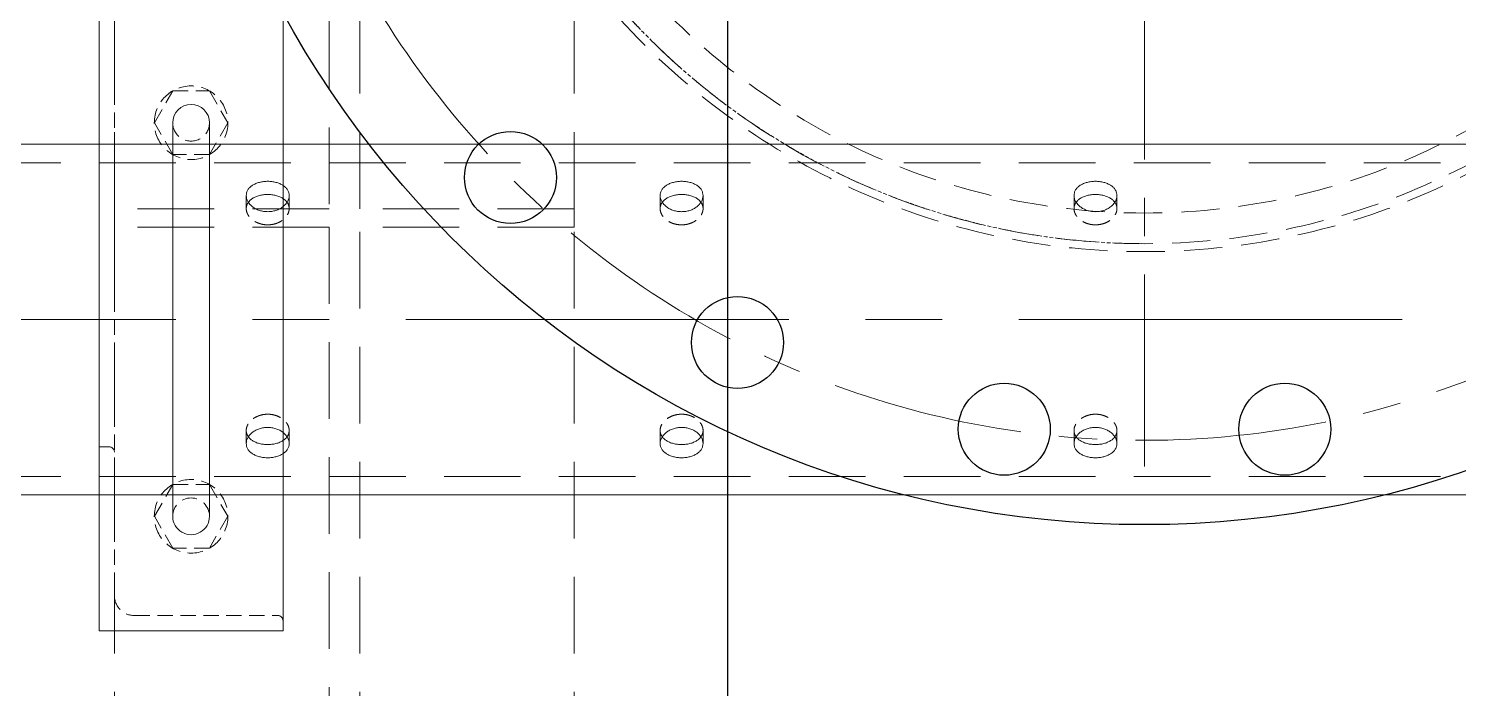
# Model space of a CAD drawing. Header units: millimetres. Extents: x -46397 to 283259, y -8690 to 23983.
# Drawn here: x 119758.6 to 120225, y -73.7 to 141.4 of the extents above; entities that cross this region are included whole.
import ezdxf

# ---------------------------------------------------------------- set-up
doc = ezdxf.new("R2010")
doc.units = ezdxf.units.MM
for name, pattern in [('CENTER', [2, 1.25, -0.25, 0.25, -0.25]), ('HIDDEN', [0.375, 0.25, -0.125]), ('HIDDENX2', [0.75, 0.5, -0.25])]:
    doc.linetypes.add(name, pattern=pattern)
for name, color, linetype, lineweight in [('CHUAN NET KHUAT', 4, 'HIDDEN', 0), ('DUONGCHINH', 7, 'Continuous', 25), ('DUONGTAM', 1, 'CENTER', 0), ('mDƯỜNG KHUẤT', 251, 'HIDDEN', 5), ('mDƯỜNG TÂM', 8, 'CENTER', 0)]:
    doc.layers.add(name, color=color, linetype=linetype, lineweight=lineweight)
doc.layers.add('flashshoot', color=7, linetype='Continuous')

# ---------------------------------------------------------------- blocks, each defined once
blk = doc.blocks.new('A$C709efb1f')
at = {"color": 150, "linetype": 'Continuous', "lineweight": 0, "ltscale": 10}
for p, q in [((195.98, 1125), (195.98, -3000)), ((310.28, 1125), (310.28, -3000))]:
    blk.add_line(p, q, dxfattribs=at)
at = {"color": 1, "linetype": 'HIDDENX2', "lineweight": 0, "ltscale": 50}
for p, q in [((202, 1125), (202, -3000)), ((304.26, 1125), (304.26, -3000))]:
    blk.add_line(p, q, dxfattribs=at)
at = {"color": 1, "linetype": 'HIDDENX2', "lineweight": 0, "ltscale": 10}
for p, q in [((212.72, -2168), (216.98, -2168)), ((289.29, -2168), (293.54, -2168)), ((212.72, -2182), (216.98, -2182)), ((289.29, -2182), (293.54, -2182)), ((212.72, -2303), (216.98, -2303)), ((289.29, -2303), (293.54, -2303)), ((212.72, -2317), (216.98, -2317)), ((289.29, -2317), (293.54, -2317)), ((212.72, -2438), (216.98, -2438)), ((289.29, -2438), (293.54, -2438)), ((212.72, -2452), (216.98, -2452)), ((289.29, -2452), (293.54, -2452))]:
    blk.add_line(p, q, dxfattribs=at)
at = {"color": 150, "linetype": 'Continuous', "lineweight": 0, "ltscale": 10}
for points, knots in [([(217.97, -2175), (217.97, -2175.44), (217.94, -2175.89), (217.8, -2176.8), (217.69, -2177.25), (217.41, -2178.11), (217.24, -2178.52), (216.84, -2179.29), (216.61, -2179.64), (216.13, -2180.26), (215.87, -2180.55), (215.29, -2181.07), (214.98, -2181.29), (214.34, -2181.65), (214.01, -2181.78), (213.36, -2181.96), (213.03, -2182), (212.41, -2182), (212.09, -2181.96), (211.47, -2181.78), (211.16, -2181.65), (210.58, -2181.29), (210.3, -2181.07), (209.8, -2180.55), (209.57, -2180.26), (209.17, -2179.64), (208.99, -2179.29), (208.66, -2178.52), (208.52, -2178.11), (208.3, -2177.25), (208.21, -2176.8), (208.1, -2175.89), (208.07, -2175.44), (208.07, -2174.56), (208.1, -2174.11), (208.21, -2173.2), (208.3, -2172.75), (208.52, -2171.89), (208.66, -2171.48), (208.99, -2170.71), (209.17, -2170.36), (209.57, -2169.74), (209.8, -2169.45), (210.3, -2168.93), (210.58, -2168.71), (211.16, -2168.35), (211.47, -2168.22), (212.09, -2168.04), (212.41, -2168), (213.03, -2168), (213.36, -2168.04), (214.01, -2168.22), (214.34, -2168.35), (214.98, -2168.71), (215.29, -2168.93), (215.87, -2169.45), (216.13, -2169.74), (216.61, -2170.36), (216.84, -2170.71), (217.24, -2171.48), (217.41, -2171.89), (217.69, -2172.75), (217.8, -2173.2), (217.94, -2174.11), (217.97, -2174.56), (217.97, -2175)], [0, 0, 0, 0, 1.319832, 1.319832, 2.639664, 2.639664, 3.959497, 3.959497, 5.279329, 5.279329, 6.599151, 6.599151, 7.918973, 7.918973, 9.238795, 9.238795, 10.558617, 10.558617, 11.878439, 11.878439, 13.198261, 13.198261, 14.518084, 14.518084, 15.837906, 15.837906, 17.157738, 17.157738, 18.47757, 18.47757, 19.797402, 19.797402, 21.117235, 21.117235, 22.437067, 22.437067, 23.756899, 23.756899, 25.076731, 25.076731, 26.396564, 26.396564, 27.716386, 27.716386, 29.036208, 29.036208, 30.35603, 30.35603, 31.675852, 31.675852, 32.995674, 32.995674, 34.315496, 34.315496, 35.635318, 35.635318, 36.95514, 36.95514, 38.274973, 38.274973, 39.594805, 39.594805, 40.914637, 40.914637, 42.234469, 42.234469, 42.234469, 42.234469]), ([(288.29, -2175), (288.29, -2174.56), (288.32, -2174.11), (288.46, -2173.2), (288.57, -2172.75), (288.85, -2171.89), (289.03, -2171.48), (289.43, -2170.71), (289.65, -2170.36), (290.13, -2169.74), (290.4, -2169.45), (290.97, -2168.93), (291.28, -2168.71), (291.92, -2168.35), (292.25, -2168.22), (292.91, -2168.04), (293.23, -2168), (293.85, -2168), (294.17, -2168.04), (294.8, -2168.22), (295.1, -2168.35), (295.68, -2168.71), (295.96, -2168.93), (296.46, -2169.45), (296.69, -2169.74), (297.09, -2170.36), (297.28, -2170.71), (297.6, -2171.48), (297.74, -2171.89), (297.97, -2172.75), (298.05, -2173.2), (298.16, -2174.11), (298.19, -2174.56), (298.19, -2175.44), (298.16, -2175.89), (298.05, -2176.8), (297.97, -2177.25), (297.74, -2178.11), (297.6, -2178.52), (297.28, -2179.29), (297.09, -2179.64), (296.69, -2180.26), (296.46, -2180.55), (295.96, -2181.07), (295.68, -2181.29), (295.1, -2181.65), (294.8, -2181.78), (294.17, -2181.96), (293.85, -2182), (293.23, -2182), (292.91, -2181.96), (292.25, -2181.78), (291.92, -2181.65), (291.28, -2181.29), (290.97, -2181.07), (290.4, -2180.55), (290.13, -2180.26), (289.65, -2179.64), (289.43, -2179.29), (289.03, -2178.52), (288.85, -2178.11), (288.57, -2177.25), (288.46, -2176.8), (288.32, -2175.89), (288.29, -2175.44), (288.29, -2175)], [0, 0, 0, 0, 1.319832, 1.319832, 2.639664, 2.639664, 3.959497, 3.959497, 5.279329, 5.279329, 6.599151, 6.599151, 7.918973, 7.918973, 9.238795, 9.238795, 10.558617, 10.558617, 11.878439, 11.878439, 13.198261, 13.198261, 14.518084, 14.518084, 15.837906, 15.837906, 17.157738, 17.157738, 18.47757, 18.47757, 19.797402, 19.797402, 21.117235, 21.117235, 22.437067, 22.437067, 23.756899, 23.756899, 25.076731, 25.076731, 26.396564, 26.396564, 27.716386, 27.716386, 29.036208, 29.036208, 30.35603, 30.35603, 31.675852, 31.675852, 32.995674, 32.995674, 34.315496, 34.315496, 35.635318, 35.635318, 36.95514, 36.95514, 38.274973, 38.274973, 39.594805, 39.594805, 40.914637, 40.914637, 42.234469, 42.234469, 42.234469, 42.234469]), ([(214.91, -2168.68), (214.7, -2168.83), (214.5, -2169), (214.07, -2169.45), (213.84, -2169.74), (213.45, -2170.36), (213.26, -2170.71), (212.94, -2171.48), (212.81, -2171.89), (212.58, -2172.75), (212.5, -2173.2), (212.39, -2174.11), (212.37, -2174.56), (212.37, -2175.44), (212.39, -2175.89), (212.5, -2176.8), (212.58, -2177.25), (212.81, -2178.11), (212.94, -2178.52), (213.26, -2179.29), (213.45, -2179.64), (213.84, -2180.26), (214.07, -2180.55), (214.5, -2181), (214.7, -2181.17), (214.91, -2181.32)], [13.547032, 13.547032, 13.547032, 13.547032, 14.522015, 14.522015, 15.842193, 15.842193, 17.162386, 17.162386, 18.48258, 18.48258, 19.802773, 19.802773, 21.122966, 21.122966, 22.44316, 22.44316, 23.763353, 23.763353, 25.083546, 25.083546, 26.40374, 26.40374, 27.723917, 27.723917, 28.6989, 28.6989, 28.6989, 28.6989]), ([(291.35, -2181.32), (291.56, -2181.17), (291.76, -2181), (292.19, -2180.55), (292.42, -2180.26), (292.81, -2179.64), (293, -2179.29), (293.32, -2178.52), (293.46, -2178.11), (293.68, -2177.25), (293.76, -2176.8), (293.87, -2175.89), (293.9, -2175.44), (293.9, -2174.56), (293.87, -2174.11), (293.76, -2173.2), (293.68, -2172.75), (293.46, -2171.89), (293.32, -2171.48), (293, -2170.71), (292.81, -2170.36), (292.42, -2169.74), (292.19, -2169.45), (291.76, -2169), (291.56, -2168.83), (291.35, -2168.68)], [13.547032, 13.547032, 13.547032, 13.547032, 14.522015, 14.522015, 15.842193, 15.842193, 17.162386, 17.162386, 18.48258, 18.48258, 19.802773, 19.802773, 21.122966, 21.122966, 22.44316, 22.44316, 23.763353, 23.763353, 25.083546, 25.083546, 26.40374, 26.40374, 27.723917, 27.723917, 28.6989, 28.6989, 28.6989, 28.6989]), ([(217.97, -2310), (217.97, -2310.44), (217.94, -2310.89), (217.8, -2311.8), (217.69, -2312.25), (217.41, -2313.11), (217.24, -2313.52), (216.84, -2314.29), (216.61, -2314.64), (216.13, -2315.26), (215.87, -2315.55), (215.29, -2316.07), (214.98, -2316.29), (214.34, -2316.65), (214.01, -2316.78), (213.36, -2316.96), (213.03, -2317), (212.41, -2317), (212.09, -2316.96), (211.47, -2316.78), (211.16, -2316.65), (210.58, -2316.29), (210.3, -2316.07), (209.8, -2315.55), (209.57, -2315.26), (209.17, -2314.64), (208.99, -2314.29), (208.66, -2313.52), (208.52, -2313.11), (208.3, -2312.25), (208.21, -2311.8), (208.1, -2310.89), (208.07, -2310.44), (208.07, -2309.56), (208.1, -2309.11), (208.21, -2308.2), (208.3, -2307.75), (208.52, -2306.89), (208.66, -2306.48), (208.99, -2305.71), (209.17, -2305.36), (209.57, -2304.74), (209.8, -2304.45), (210.3, -2303.93), (210.58, -2303.71), (211.16, -2303.35), (211.47, -2303.22), (212.09, -2303.04), (212.41, -2303), (213.03, -2303), (213.36, -2303.04), (214.01, -2303.22), (214.34, -2303.35), (214.98, -2303.71), (215.29, -2303.93), (215.87, -2304.45), (216.13, -2304.74), (216.61, -2305.36), (216.84, -2305.71), (217.24, -2306.48), (217.41, -2306.89), (217.69, -2307.75), (217.8, -2308.2), (217.94, -2309.11), (217.97, -2309.56), (217.97, -2310)], [0, 0, 0, 0, 1.319832, 1.319832, 2.639664, 2.639664, 3.959497, 3.959497, 5.279329, 5.279329, 6.599151, 6.599151, 7.918973, 7.918973, 9.238795, 9.238795, 10.558617, 10.558617, 11.878439, 11.878439, 13.198261, 13.198261, 14.518084, 14.518084, 15.837906, 15.837906, 17.157738, 17.157738, 18.47757, 18.47757, 19.797402, 19.797402, 21.117235, 21.117235, 22.437067, 22.437067, 23.756899, 23.756899, 25.076731, 25.076731, 26.396564, 26.396564, 27.716386, 27.716386, 29.036208, 29.036208, 30.35603, 30.35603, 31.675852, 31.675852, 32.995674, 32.995674, 34.315496, 34.315496, 35.635318, 35.635318, 36.95514, 36.95514, 38.274973, 38.274973, 39.594805, 39.594805, 40.914637, 40.914637, 42.234469, 42.234469, 42.234469, 42.234469]), ([(214.91, -2303.68), (214.7, -2303.83), (214.5, -2304), (214.07, -2304.45), (213.84, -2304.74), (213.45, -2305.36), (213.26, -2305.71), (212.94, -2306.48), (212.81, -2306.89), (212.58, -2307.75), (212.5, -2308.2), (212.39, -2309.11), (212.37, -2309.56), (212.37, -2310.44), (212.39, -2310.89), (212.5, -2311.8), (212.58, -2312.25), (212.81, -2313.11), (212.94, -2313.52), (213.26, -2314.29), (213.45, -2314.64), (213.84, -2315.26), (214.07, -2315.55), (214.5, -2316), (214.7, -2316.17), (214.91, -2316.32)], [13.547032, 13.547032, 13.547032, 13.547032, 14.522015, 14.522015, 15.842193, 15.842193, 17.162386, 17.162386, 18.48258, 18.48258, 19.802773, 19.802773, 21.122966, 21.122966, 22.44316, 22.44316, 23.763353, 23.763353, 25.083546, 25.083546, 26.40374, 26.40374, 27.723917, 27.723917, 28.6989, 28.6989, 28.6989, 28.6989]), ([(288.29, -2310), (288.29, -2309.56), (288.32, -2309.11), (288.46, -2308.2), (288.57, -2307.75), (288.85, -2306.89), (289.03, -2306.48), (289.43, -2305.71), (289.65, -2305.36), (290.13, -2304.74), (290.4, -2304.45), (290.97, -2303.93), (291.28, -2303.71), (291.92, -2303.35), (292.25, -2303.22), (292.91, -2303.04), (293.23, -2303), (293.85, -2303), (294.17, -2303.04), (294.8, -2303.22), (295.1, -2303.35), (295.68, -2303.71), (295.96, -2303.93), (296.46, -2304.45), (296.69, -2304.74), (297.09, -2305.36), (297.28, -2305.71), (297.6, -2306.48), (297.74, -2306.89), (297.97, -2307.75), (298.05, -2308.2), (298.16, -2309.11), (298.19, -2309.56), (298.19, -2310.44), (298.16, -2310.89), (298.05, -2311.8), (297.97, -2312.25), (297.74, -2313.11), (297.6, -2313.52), (297.28, -2314.29), (297.09, -2314.64), (296.69, -2315.26), (296.46, -2315.55), (295.96, -2316.07), (295.68, -2316.29), (295.1, -2316.65), (294.8, -2316.78), (294.17, -2316.96), (293.85, -2317), (293.23, -2317), (292.91, -2316.96), (292.25, -2316.78), (291.92, -2316.65), (291.28, -2316.29), (290.97, -2316.07), (290.4, -2315.55), (290.13, -2315.26), (289.65, -2314.64), (289.43, -2314.29), (289.03, -2313.52), (288.85, -2313.11), (288.57, -2312.25), (288.46, -2311.8), (288.32, -2310.89), (288.29, -2310.44), (288.29, -2310)], [0, 0, 0, 0, 1.319832, 1.319832, 2.639664, 2.639664, 3.959497, 3.959497, 5.279329, 5.279329, 6.599151, 6.599151, 7.918973, 7.918973, 9.238795, 9.238795, 10.558617, 10.558617, 11.878439, 11.878439, 13.198261, 13.198261, 14.518084, 14.518084, 15.837906, 15.837906, 17.157738, 17.157738, 18.47757, 18.47757, 19.797402, 19.797402, 21.117235, 21.117235, 22.437067, 22.437067, 23.756899, 23.756899, 25.076731, 25.076731, 26.396564, 26.396564, 27.716386, 27.716386, 29.036208, 29.036208, 30.35603, 30.35603, 31.675852, 31.675852, 32.995674, 32.995674, 34.315496, 34.315496, 35.635318, 35.635318, 36.95514, 36.95514, 38.274973, 38.274973, 39.594805, 39.594805, 40.914637, 40.914637, 42.234469, 42.234469, 42.234469, 42.234469]), ([(291.35, -2316.32), (291.56, -2316.17), (291.76, -2316), (292.19, -2315.55), (292.42, -2315.26), (292.81, -2314.64), (293, -2314.29), (293.32, -2313.52), (293.46, -2313.11), (293.68, -2312.25), (293.76, -2311.8), (293.87, -2310.89), (293.9, -2310.44), (293.9, -2309.56), (293.87, -2309.11), (293.76, -2308.2), (293.68, -2307.75), (293.46, -2306.89), (293.32, -2306.48), (293, -2305.71), (292.81, -2305.36), (292.42, -2304.74), (292.19, -2304.45), (291.76, -2304), (291.56, -2303.83), (291.35, -2303.68)], [13.547032, 13.547032, 13.547032, 13.547032, 14.522015, 14.522015, 15.842193, 15.842193, 17.162386, 17.162386, 18.48258, 18.48258, 19.802773, 19.802773, 21.122966, 21.122966, 22.44316, 22.44316, 23.763353, 23.763353, 25.083546, 25.083546, 26.40374, 26.40374, 27.723917, 27.723917, 28.6989, 28.6989, 28.6989, 28.6989]), ([(217.97, -2445), (217.97, -2445.44), (217.94, -2445.89), (217.8, -2446.8), (217.69, -2447.25), (217.41, -2448.11), (217.24, -2448.52), (216.84, -2449.29), (216.61, -2449.64), (216.13, -2450.26), (215.87, -2450.55), (215.29, -2451.07), (214.98, -2451.29), (214.34, -2451.65), (214.01, -2451.78), (213.36, -2451.96), (213.03, -2452), (212.41, -2452), (212.09, -2451.96), (211.47, -2451.78), (211.16, -2451.65), (210.58, -2451.29), (210.3, -2451.07), (209.8, -2450.55), (209.57, -2450.26), (209.17, -2449.64), (208.99, -2449.29), (208.66, -2448.52), (208.52, -2448.11), (208.3, -2447.25), (208.21, -2446.8), (208.1, -2445.89), (208.07, -2445.44), (208.07, -2444.56), (208.1, -2444.11), (208.21, -2443.2), (208.3, -2442.75), (208.52, -2441.89), (208.66, -2441.48), (208.99, -2440.71), (209.17, -2440.36), (209.57, -2439.74), (209.8, -2439.45), (210.3, -2438.93), (210.58, -2438.71), (211.16, -2438.35), (211.47, -2438.22), (212.09, -2438.04), (212.41, -2438), (213.03, -2438), (213.36, -2438.04), (214.01, -2438.22), (214.34, -2438.35), (214.98, -2438.71), (215.29, -2438.93), (215.87, -2439.45), (216.13, -2439.74), (216.61, -2440.36), (216.84, -2440.71), (217.24, -2441.48), (217.41, -2441.89), (217.69, -2442.75), (217.8, -2443.2), (217.94, -2444.11), (217.97, -2444.56), (217.97, -2445)], [0, 0, 0, 0, 1.319832, 1.319832, 2.639664, 2.639664, 3.959497, 3.959497, 5.279329, 5.279329, 6.599151, 6.599151, 7.918973, 7.918973, 9.238795, 9.238795, 10.558617, 10.558617, 11.878439, 11.878439, 13.198261, 13.198261, 14.518084, 14.518084, 15.837906, 15.837906, 17.157738, 17.157738, 18.47757, 18.47757, 19.797402, 19.797402, 21.117235, 21.117235, 22.437067, 22.437067, 23.756899, 23.756899, 25.076731, 25.076731, 26.396564, 26.396564, 27.716386, 27.716386, 29.036208, 29.036208, 30.35603, 30.35603, 31.675852, 31.675852, 32.995674, 32.995674, 34.315496, 34.315496, 35.635318, 35.635318, 36.95514, 36.95514, 38.274973, 38.274973, 39.594805, 39.594805, 40.914637, 40.914637, 42.234469, 42.234469, 42.234469, 42.234469]), ([(214.91, -2438.68), (214.7, -2438.83), (214.5, -2439), (214.07, -2439.45), (213.84, -2439.74), (213.45, -2440.36), (213.26, -2440.71), (212.94, -2441.48), (212.81, -2441.89), (212.58, -2442.75), (212.5, -2443.2), (212.39, -2444.11), (212.37, -2444.56), (212.37, -2445.44), (212.39, -2445.89), (212.5, -2446.8), (212.58, -2447.25), (212.81, -2448.11), (212.94, -2448.52), (213.26, -2449.29), (213.45, -2449.64), (213.84, -2450.26), (214.07, -2450.55), (214.5, -2451), (214.7, -2451.17), (214.91, -2451.32)], [13.547032, 13.547032, 13.547032, 13.547032, 14.522015, 14.522015, 15.842193, 15.842193, 17.162386, 17.162386, 18.48258, 18.48258, 19.802773, 19.802773, 21.122966, 21.122966, 22.44316, 22.44316, 23.763353, 23.763353, 25.083546, 25.083546, 26.40374, 26.40374, 27.723917, 27.723917, 28.6989, 28.6989, 28.6989, 28.6989]), ([(288.29, -2445), (288.29, -2444.56), (288.32, -2444.11), (288.46, -2443.2), (288.57, -2442.75), (288.85, -2441.89), (289.03, -2441.48), (289.43, -2440.71), (289.65, -2440.36), (290.13, -2439.74), (290.4, -2439.45), (290.97, -2438.93), (291.28, -2438.71), (291.92, -2438.35), (292.25, -2438.22), (292.91, -2438.04), (293.23, -2438), (293.85, -2438), (294.17, -2438.04), (294.8, -2438.22), (295.1, -2438.35), (295.68, -2438.71), (295.96, -2438.93), (296.46, -2439.45), (296.69, -2439.74), (297.09, -2440.36), (297.28, -2440.71), (297.6, -2441.48), (297.74, -2441.89), (297.97, -2442.75), (298.05, -2443.2), (298.16, -2444.11), (298.19, -2444.56), (298.19, -2445.44), (298.16, -2445.89), (298.05, -2446.8), (297.97, -2447.25), (297.74, -2448.11), (297.6, -2448.52), (297.28, -2449.29), (297.09, -2449.64), (296.69, -2450.26), (296.46, -2450.55), (295.96, -2451.07), (295.68, -2451.29), (295.1, -2451.65), (294.8, -2451.78), (294.17, -2451.96), (293.85, -2452), (293.23, -2452), (292.91, -2451.96), (292.25, -2451.78), (291.92, -2451.65), (291.28, -2451.29), (290.97, -2451.07), (290.4, -2450.55), (290.13, -2450.26), (289.65, -2449.64), (289.43, -2449.29), (289.03, -2448.52), (288.85, -2448.11), (288.57, -2447.25), (288.46, -2446.8), (288.32, -2445.89), (288.29, -2445.44), (288.29, -2445)], [0, 0, 0, 0, 1.319832, 1.319832, 2.639664, 2.639664, 3.959497, 3.959497, 5.279329, 5.279329, 6.599151, 6.599151, 7.918973, 7.918973, 9.238795, 9.238795, 10.558617, 10.558617, 11.878439, 11.878439, 13.198261, 13.198261, 14.518084, 14.518084, 15.837906, 15.837906, 17.157738, 17.157738, 18.47757, 18.47757, 19.797402, 19.797402, 21.117235, 21.117235, 22.437067, 22.437067, 23.756899, 23.756899, 25.076731, 25.076731, 26.396564, 26.396564, 27.716386, 27.716386, 29.036208, 29.036208, 30.35603, 30.35603, 31.675852, 31.675852, 32.995674, 32.995674, 34.315496, 34.315496, 35.635318, 35.635318, 36.95514, 36.95514, 38.274973, 38.274973, 39.594805, 39.594805, 40.914637, 40.914637, 42.234469, 42.234469, 42.234469, 42.234469]), ([(291.35, -2451.32), (291.56, -2451.17), (291.76, -2451), (292.19, -2450.55), (292.42, -2450.26), (292.81, -2449.64), (293, -2449.29), (293.32, -2448.52), (293.46, -2448.11), (293.68, -2447.25), (293.76, -2446.8), (293.87, -2445.89), (293.9, -2445.44), (293.9, -2444.56), (293.87, -2444.11), (293.76, -2443.2), (293.68, -2442.75), (293.46, -2441.89), (293.32, -2441.48), (293, -2440.71), (292.81, -2440.36), (292.42, -2439.74), (292.19, -2439.45), (291.76, -2439), (291.56, -2438.83), (291.35, -2438.68)], [13.547032, 13.547032, 13.547032, 13.547032, 14.522015, 14.522015, 15.842193, 15.842193, 17.162386, 17.162386, 18.48258, 18.48258, 19.802773, 19.802773, 21.122966, 21.122966, 22.44316, 22.44316, 23.763353, 23.763353, 25.083546, 25.083546, 26.40374, 26.40374, 27.723917, 27.723917, 28.6989, 28.6989, 28.6989, 28.6989])]:
    blk.add_open_spline(points, degree=3, knots=knots, dxfattribs=at)
at = {"color": 1, "linetype": 'HIDDENX2', "lineweight": 0, "ltscale": 10}
for points, knots in [([(222.27, -2175), (222.27, -2174.56), (222.23, -2174.11), (222.09, -2173.2), (221.98, -2172.75), (221.7, -2171.89), (221.52, -2171.48), (221.12, -2170.71), (220.89, -2170.36), (220.41, -2169.74), (220.14, -2169.45), (219.55, -2168.93), (219.24, -2168.71), (218.6, -2168.35), (218.27, -2168.22), (217.61, -2168.04), (217.29, -2168), (216.67, -2168), (216.35, -2168.04), (215.73, -2168.22), (215.42, -2168.35), (215.06, -2168.58), (214.98, -2168.63), (214.91, -2168.68)], [0, 0, 0, 0, 1.320193, 1.320193, 2.640387, 2.640387, 3.96058, 3.96058, 5.280773, 5.280773, 6.600951, 6.600951, 7.921128, 7.921128, 9.241306, 9.241306, 10.561483, 10.561483, 11.881661, 11.881661, 13.201838, 13.201838, 13.547032, 13.547032, 13.547032, 13.547032]), ([(291.35, -2168.68), (291.28, -2168.63), (291.21, -2168.58), (290.84, -2168.35), (290.54, -2168.22), (289.91, -2168.04), (289.6, -2168), (288.97, -2168), (288.65, -2168.04), (287.99, -2168.22), (287.66, -2168.35), (287.02, -2168.71), (286.71, -2168.93), (286.13, -2169.45), (285.86, -2169.74), (285.38, -2170.36), (285.15, -2170.71), (284.74, -2171.48), (284.57, -2171.89), (284.28, -2172.75), (284.17, -2173.2), (284.03, -2174.11), (284, -2174.56), (284, -2175)], [28.6989, 28.6989, 28.6989, 28.6989, 29.044094, 29.044094, 30.364272, 30.364272, 31.684449, 31.684449, 33.004627, 33.004627, 34.324804, 34.324804, 35.644982, 35.644982, 36.965159, 36.965159, 38.285352, 38.285352, 39.605546, 39.605546, 40.925739, 40.925739, 42.245932, 42.245932, 42.245932, 42.245932]), ([(214.91, -2181.32), (214.98, -2181.37), (215.06, -2181.42), (215.42, -2181.65), (215.73, -2181.78), (216.35, -2181.96), (216.67, -2182), (217.29, -2182), (217.61, -2181.96), (218.27, -2181.78), (218.6, -2181.65), (219.24, -2181.29), (219.55, -2181.07), (220.14, -2180.55), (220.41, -2180.26), (220.89, -2179.64), (221.12, -2179.29), (221.52, -2178.52), (221.7, -2178.11), (221.98, -2177.25), (222.09, -2176.8), (222.23, -2175.89), (222.27, -2175.44), (222.27, -2175)], [28.6989, 28.6989, 28.6989, 28.6989, 29.044094, 29.044094, 30.364272, 30.364272, 31.684449, 31.684449, 33.004627, 33.004627, 34.324804, 34.324804, 35.644982, 35.644982, 36.965159, 36.965159, 38.285352, 38.285352, 39.605546, 39.605546, 40.925739, 40.925739, 42.245932, 42.245932, 42.245932, 42.245932]), ([(284, -2175), (284, -2175.44), (284.03, -2175.89), (284.17, -2176.8), (284.28, -2177.25), (284.57, -2178.11), (284.74, -2178.52), (285.15, -2179.29), (285.38, -2179.64), (285.86, -2180.26), (286.13, -2180.55), (286.71, -2181.07), (287.02, -2181.29), (287.66, -2181.65), (287.99, -2181.78), (288.65, -2181.96), (288.97, -2182), (289.6, -2182), (289.91, -2181.96), (290.54, -2181.78), (290.84, -2181.65), (291.21, -2181.42), (291.28, -2181.37), (291.35, -2181.32)], [0, 0, 0, 0, 1.320193, 1.320193, 2.640387, 2.640387, 3.96058, 3.96058, 5.280773, 5.280773, 6.600951, 6.600951, 7.921128, 7.921128, 9.241306, 9.241306, 10.561483, 10.561483, 11.881661, 11.881661, 13.201838, 13.201838, 13.547032, 13.547032, 13.547032, 13.547032]), ([(222.27, -2310), (222.27, -2309.56), (222.23, -2309.11), (222.09, -2308.2), (221.98, -2307.75), (221.7, -2306.89), (221.52, -2306.48), (221.12, -2305.71), (220.89, -2305.36), (220.41, -2304.74), (220.14, -2304.45), (219.55, -2303.93), (219.24, -2303.71), (218.6, -2303.35), (218.27, -2303.22), (217.61, -2303.04), (217.29, -2303), (216.67, -2303), (216.35, -2303.04), (215.73, -2303.22), (215.42, -2303.35), (215.06, -2303.58), (214.98, -2303.63), (214.91, -2303.68)], [0, 0, 0, 0, 1.320193, 1.320193, 2.640387, 2.640387, 3.96058, 3.96058, 5.280773, 5.280773, 6.600951, 6.600951, 7.921128, 7.921128, 9.241306, 9.241306, 10.561483, 10.561483, 11.881661, 11.881661, 13.201838, 13.201838, 13.547032, 13.547032, 13.547032, 13.547032]), ([(291.35, -2303.68), (291.28, -2303.63), (291.21, -2303.58), (290.84, -2303.35), (290.54, -2303.22), (289.91, -2303.04), (289.6, -2303), (288.97, -2303), (288.65, -2303.04), (287.99, -2303.22), (287.66, -2303.35), (287.02, -2303.71), (286.71, -2303.93), (286.13, -2304.45), (285.86, -2304.74), (285.38, -2305.36), (285.15, -2305.71), (284.74, -2306.48), (284.57, -2306.89), (284.28, -2307.75), (284.17, -2308.2), (284.03, -2309.11), (284, -2309.56), (284, -2310)], [28.6989, 28.6989, 28.6989, 28.6989, 29.044094, 29.044094, 30.364272, 30.364272, 31.684449, 31.684449, 33.004627, 33.004627, 34.324804, 34.324804, 35.644982, 35.644982, 36.965159, 36.965159, 38.285352, 38.285352, 39.605546, 39.605546, 40.925739, 40.925739, 42.245932, 42.245932, 42.245932, 42.245932]), ([(214.91, -2316.32), (214.98, -2316.37), (215.06, -2316.42), (215.42, -2316.65), (215.73, -2316.78), (216.35, -2316.96), (216.67, -2317), (217.29, -2317), (217.61, -2316.96), (218.27, -2316.78), (218.6, -2316.65), (219.24, -2316.29), (219.55, -2316.07), (220.14, -2315.55), (220.41, -2315.26), (220.89, -2314.64), (221.12, -2314.29), (221.52, -2313.52), (221.7, -2313.11), (221.98, -2312.25), (222.09, -2311.8), (222.23, -2310.89), (222.27, -2310.44), (222.27, -2310)], [28.6989, 28.6989, 28.6989, 28.6989, 29.044094, 29.044094, 30.364272, 30.364272, 31.684449, 31.684449, 33.004627, 33.004627, 34.324804, 34.324804, 35.644982, 35.644982, 36.965159, 36.965159, 38.285352, 38.285352, 39.605546, 39.605546, 40.925739, 40.925739, 42.245932, 42.245932, 42.245932, 42.245932]), ([(284, -2310), (284, -2310.44), (284.03, -2310.89), (284.17, -2311.8), (284.28, -2312.25), (284.57, -2313.11), (284.74, -2313.52), (285.15, -2314.29), (285.38, -2314.64), (285.86, -2315.26), (286.13, -2315.55), (286.71, -2316.07), (287.02, -2316.29), (287.66, -2316.65), (287.99, -2316.78), (288.65, -2316.96), (288.97, -2317), (289.6, -2317), (289.91, -2316.96), (290.54, -2316.78), (290.84, -2316.65), (291.21, -2316.42), (291.28, -2316.37), (291.35, -2316.32)], [0, 0, 0, 0, 1.320193, 1.320193, 2.640387, 2.640387, 3.96058, 3.96058, 5.280773, 5.280773, 6.600951, 6.600951, 7.921128, 7.921128, 9.241306, 9.241306, 10.561483, 10.561483, 11.881661, 11.881661, 13.201838, 13.201838, 13.547032, 13.547032, 13.547032, 13.547032]), ([(222.27, -2445), (222.27, -2444.56), (222.23, -2444.11), (222.09, -2443.2), (221.98, -2442.75), (221.7, -2441.89), (221.52, -2441.48), (221.12, -2440.71), (220.89, -2440.36), (220.41, -2439.74), (220.14, -2439.45), (219.55, -2438.93), (219.24, -2438.71), (218.6, -2438.35), (218.27, -2438.22), (217.61, -2438.04), (217.29, -2438), (216.67, -2438), (216.35, -2438.04), (215.73, -2438.22), (215.42, -2438.35), (215.06, -2438.58), (214.98, -2438.63), (214.91, -2438.68)], [0, 0, 0, 0, 1.320193, 1.320193, 2.640387, 2.640387, 3.96058, 3.96058, 5.280773, 5.280773, 6.600951, 6.600951, 7.921128, 7.921128, 9.241306, 9.241306, 10.561483, 10.561483, 11.881661, 11.881661, 13.201838, 13.201838, 13.547032, 13.547032, 13.547032, 13.547032]), ([(291.35, -2438.68), (291.28, -2438.63), (291.21, -2438.58), (290.84, -2438.35), (290.54, -2438.22), (289.91, -2438.04), (289.6, -2438), (288.97, -2438), (288.65, -2438.04), (287.99, -2438.22), (287.66, -2438.35), (287.02, -2438.71), (286.71, -2438.93), (286.13, -2439.45), (285.86, -2439.74), (285.38, -2440.36), (285.15, -2440.71), (284.74, -2441.48), (284.57, -2441.89), (284.28, -2442.75), (284.17, -2443.2), (284.03, -2444.11), (284, -2444.56), (284, -2445)], [28.6989, 28.6989, 28.6989, 28.6989, 29.044094, 29.044094, 30.364272, 30.364272, 31.684449, 31.684449, 33.004627, 33.004627, 34.324804, 34.324804, 35.644982, 35.644982, 36.965159, 36.965159, 38.285352, 38.285352, 39.605546, 39.605546, 40.925739, 40.925739, 42.245932, 42.245932, 42.245932, 42.245932]), ([(214.91, -2451.32), (214.98, -2451.37), (215.06, -2451.42), (215.42, -2451.65), (215.73, -2451.78), (216.35, -2451.96), (216.67, -2452), (217.29, -2452), (217.61, -2451.96), (218.27, -2451.78), (218.6, -2451.65), (219.24, -2451.29), (219.55, -2451.07), (220.14, -2450.55), (220.41, -2450.26), (220.89, -2449.64), (221.12, -2449.29), (221.52, -2448.52), (221.7, -2448.11), (221.98, -2447.25), (222.09, -2446.8), (222.23, -2445.89), (222.27, -2445.44), (222.27, -2445)], [28.6989, 28.6989, 28.6989, 28.6989, 29.044094, 29.044094, 30.364272, 30.364272, 31.684449, 31.684449, 33.004627, 33.004627, 34.324804, 34.324804, 35.644982, 35.644982, 36.965159, 36.965159, 38.285352, 38.285352, 39.605546, 39.605546, 40.925739, 40.925739, 42.245932, 42.245932, 42.245932, 42.245932]), ([(284, -2445), (284, -2445.44), (284.03, -2445.89), (284.17, -2446.8), (284.28, -2447.25), (284.57, -2448.11), (284.74, -2448.52), (285.15, -2449.29), (285.38, -2449.64), (285.86, -2450.26), (286.13, -2450.55), (286.71, -2451.07), (287.02, -2451.29), (287.66, -2451.65), (287.99, -2451.78), (288.65, -2451.96), (288.97, -2452), (289.6, -2452), (289.91, -2451.96), (290.54, -2451.78), (290.84, -2451.65), (291.21, -2451.42), (291.28, -2451.37), (291.35, -2451.32)], [0, 0, 0, 0, 1.320193, 1.320193, 2.640387, 2.640387, 3.96058, 3.96058, 5.280773, 5.280773, 6.600951, 6.600951, 7.921128, 7.921128, 9.241306, 9.241306, 10.561483, 10.561483, 11.881661, 11.881661, 13.201838, 13.201838, 13.547032, 13.547032, 13.547032, 13.547032])]:
    blk.add_open_spline(points, degree=3, knots=knots, dxfattribs=at)
at = {"layer": 'DUONGTAM', "ltscale": 100}
blk.add_line((253.13, 1125), (253.13, -3000), dxfattribs=at)
blk = doc.blocks.new('A$Cc882877d')
at = {"color": 6, "linetype": 'Continuous', "lineweight": 0, "ltscale": 10}
for p, q in [((-170.9, -2440), (354.63, -2440)), ((354.63, -2440), (354.63, -2500)), ((354.63, -2440), (354.63, -2440)), ((354.63, -2440), (354.63, -2500)), ((317.28, -2464), (188.98, -2464)), ((188.98, -2476), (317.28, -2476)), ((-170.9, -2500), (354.63, -2500)), ((354.63, -2500), (354.63, -2500))]:
    blk.add_line(p, q, dxfattribs=at)
at = {"color": 4, "linetype": 'HIDDENX2', "lineweight": 0, "ltscale": 10}
for p, q in [((349.63, -2488.5), (349.63, -2441.7)), ((349.63, -2488.5), (349.63, -2441.7)), ((178.63, -2464.02), (188.98, -2458.05)), ((188.98, -2458.05), (199.33, -2464.02)), ((306.93, -2464.02), (317.28, -2458.05)), ((317.28, -2458.05), (327.63, -2464.02)), ((178.63, -2475.98), (178.63, -2464.02)), ((199.33, -2464.02), (199.33, -2475.98)), ((306.93, -2475.98), (306.93, -2464.02)), ((327.63, -2464.02), (327.63, -2475.98)), ((188.98, -2481.96), (178.63, -2475.98)), ((199.33, -2475.98), (188.98, -2481.96)), ((317.28, -2481.96), (306.93, -2475.98)), ((327.63, -2475.98), (317.28, -2481.96)), ((-159.4, -2495), (343.13, -2495)), ((343.13, -2495), (343.13, -2495)), ((294.63, -2500), (294.63, -2496.7)), ((294.63, -2500), (294.63, -2496.7))]:
    blk.add_line(p, q, dxfattribs=at)
for centre in [(188.98, -2470), (317.28, -2470)]:
    blk.add_circle(centre, 12, dxfattribs=at)
for centre, radius, start, end in [((351.33, -2441.7), 1.7, 90, 180), ((351.33, -2441.7), 1.7, 90, 180), ((188.98, -2470), 6, 270, 90), ((317.28, -2470), 6, 90, 270), ((343.13, -2488.5), 6.5, 270, 0), ((343.13, -2488.5), 6.5, 270, 0), ((296.33, -2496.7), 1.7, 90, 180), ((296.33, -2496.7), 1.7, 90, 180)]:
    blk.add_arc(centre, radius, start, end, dxfattribs=at)
at = {"color": 6, "linetype": 'Continuous', "lineweight": 0, "ltscale": 10}
for centre, start, end in [((188.98, -2470), 90, 270), ((317.28, -2470), 270, 90)]:
    blk.add_arc(centre, 6, start, end, dxfattribs=at)
blk = doc.blocks.new('*U98')
at = {"color": 1}
blk.add_circle((0, 0), 15, dxfattribs=at)
blk = doc.blocks.new('*U99')
at = {"layer": 'DUONGCHINH', "color": 0, "linetype": 'ByBlock', "lineweight": -2, "transparency": 16777216}
for p, rotation in [((101753.74, -98525.79), 215.9999999999997), ((101818.45, -98590.5), 233.9999999999997), ((101899.99, -98632.05), 251.9999999999997), ((101990.38, -98646.37), 269.9999999999996)]:
    blk.add_blockref('*U98', p, dxfattribs=dict(at, rotation=rotation))
blk = doc.blocks.new('*U100')
at = {"layer": 'mDƯỜNG TÂM', "color": 0, "ltscale": 50, "transparency": 16777216}
blk.add_line((0, -301), (0, -59.5), dxfattribs=at)
blk = doc.blocks.new('MH1-2')
at = {"layer": 'DUONGCHINH'}
blk.add_circle((0, 0), 320, dxfattribs=at)
at = {"layer": 'mDƯỜNG KHUẤT', "ltscale": 50}
for centre, radius in [((0, 0), 231), ((0, 0.09), 228.5), ((0, 0.09), 218.5)]:
    blk.add_circle(centre, radius, dxfattribs=at)
at = {"layer": 'mDƯỜNG KHUẤT', "ltscale": 5}
blk.add_arc((0, 0.09), 228.5, 206.2576, 270, dxfattribs=at)
at = {"layer": 'mDƯỜNG TÂM', "color": 8, "ltscale": 50}
blk.add_circle((0, 0), 292.5, dxfattribs=at)
at = {"layer": 'DUONGCHINH', "rotation": 9}
blk.add_blockref('*U99', (-116120.64, 81188.16), dxfattribs=at)
at = {"layer": 'mDƯỜNG TÂM', "color": 8, "ltscale": 50}
blk.add_blockref('*U100', (0, 0), dxfattribs=at)
blk = doc.blocks.new('SD1-3')
at = {"layer": 'CHUAN NET KHUAT', "ltscale": 100}
for p, q in [((50, 701.34), (50, 915.34)), ((120, 915.34), (120, 701.34)), ((130, 701.34), (130, 915.34)), ((200, 701.34), (200, 915.34)), ((120, 701.34), (50, 701.34)), ((50, 695.34), (50, 701.34)), ((200, 701.34), (130, 701.34)), ((200, 695.34), (200, 701.34)), ((50, 481.34), (50, 695.34)), ((120, 695.34), (50, 695.34)), ((120, 695.34), (120, 481.34)), ((130, 481.34), (130, 695.34)), ((200, 695.34), (130, 695.34)), ((200, 481.34), (200, 695.34))]:
    blk.add_line(p, q, dxfattribs=at)
at = {"layer": 'DUONGCHINH'}
blk.add_line((250, 1832.98), (250, 3.7), dxfattribs=at)

msp = doc.modelspace()

# ---------------------------------------------------------------- block references
for name, p in [('SD1-3', (119736.61, -618.69, -1.5)), ('MH1-2', (120122.61, 299.65, -1.5))]:
    msp.add_blockref(name, p)
at = {"layer": 'flashshoot', "rotation": 270}
for name in ['A$Cc882877d', 'A$C709efb1f']:
    msp.add_blockref(name, (122281.61, 299.65, -1.5), dxfattribs=at)

doc.saveas('drawing.dxf')
